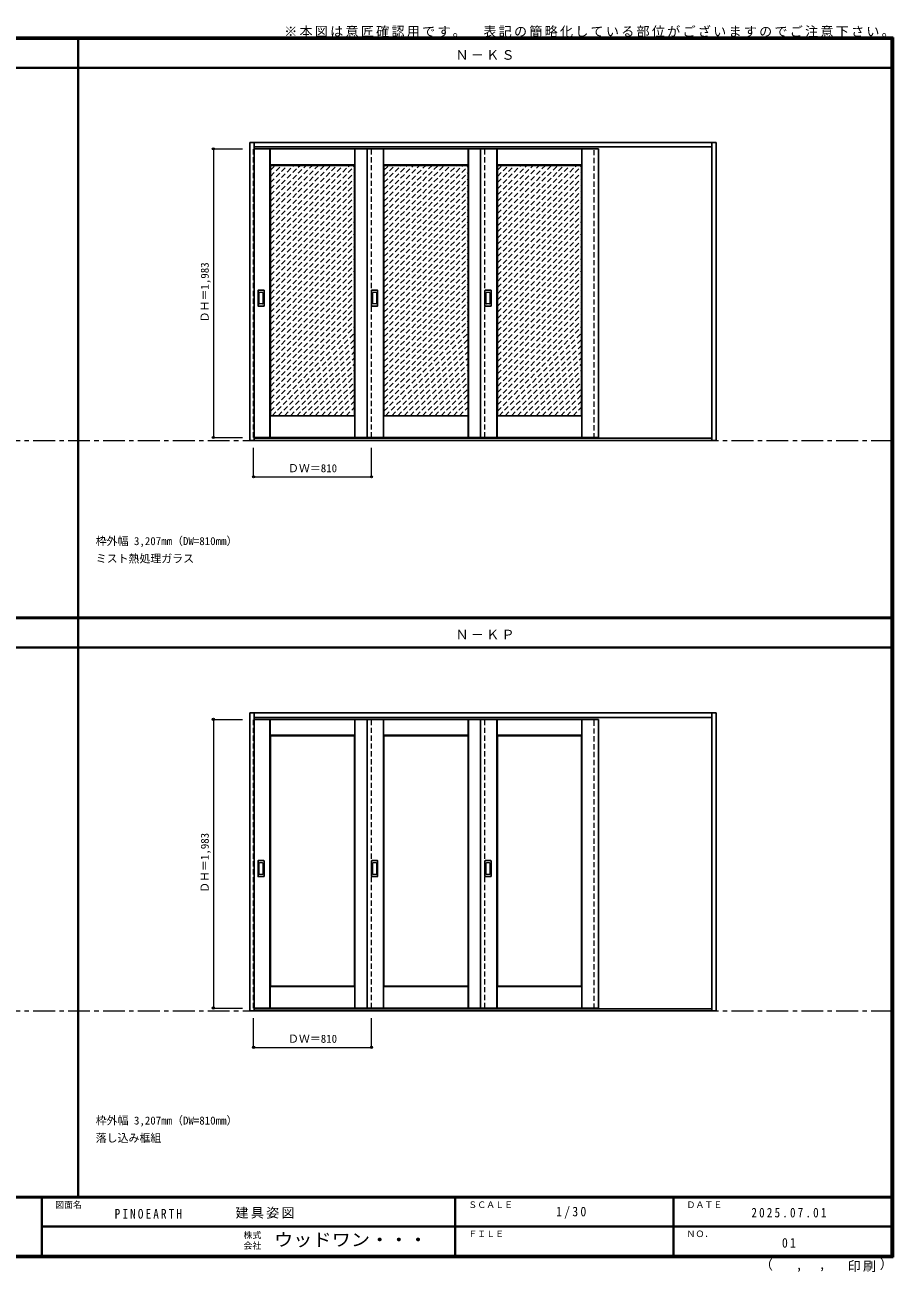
# Model space of a CAD drawing. Units: millimetres, scale not verified. Extents: x -6000 to 5700, y -4307 to 4260.
# Drawn here: x -267 to 5700, y -4307 to 4260 of the extents above; entities that cross this region are included whole.
import ezdxf
from ezdxf.enums import TextEntityAlignment as Align

# ---------------------------------------------------------------- set-up
doc = ezdxf.new("R2010")
doc.units = ezdxf.units.MM
doc.header["$LTSCALE"] = 30
doc.header["$PDMODE"] = 32
doc.header["$PDSIZE"] = 15
doc.linetypes.add('CHAIN1', pattern=[8, 5, -1, 1, -1])
doc.linetypes.add('DASHED1', pattern=[1.8, 1.2, -0.6])
for name, color, linetype, lineweight in [('0-1_通り芯', 7, 'CHAIN1', 18), ('0-2_扉', 3, 'Continuous', 25), ('0-3_仕上げ', 7, 'Continuous', 18), ('0-4_枠', 3, 'Continuous', 25), ('0-6_引手', 3, 'Continuous', 25), ('0-B_寸法', 7, 'Continuous', 9), ('0-C_ハッチ', 4, 'DASHED1', 9), ('F-1_枠', 6, 'Continuous', 40)]:
    doc.layers.add(name, color=color, linetype=linetype, lineweight=lineweight)
doc.layers.add('0-A_文字', color=7, linetype='Continuous')
doc.layers.add('F-A_文字', color=7, linetype='Continuous')
doc.styles.add('ＭＳ ゴシック', font='')
doc.styles.get('ＭＳ ゴシック').set_extended_font_data('MS Gothic')

msp = doc.modelspace()

# ---------------------------------------------------------------- linework, layer by layer
at = {"layer": '0-1_通り芯'}
for p, q in [((-5490, 1406), (5690, 1406)), ((-5490, -2513.25), (5700, -2513.25))]:
    msp.add_line(p, q, dxfattribs=at)
at = {"layer": '0-2_扉'}
for p, q in [((1308, 3409), (3675, 3409)), ((2085, 3409), (2085, 1426)), ((2865, 3409), (2865, 1426)), ((3675, 3409), (3675, 1426)), ((1308, 1426), (3675, 1426)), ((1308, -510.25), (3675, -510.25)), ((2085, -510.25), (2085, -2493.25)), ((2865, -510.25), (2865, -2493.25)), ((3675, -510.25), (3675, -2493.25)), ((1308, -2493.25), (3675, -2493.25))]:
    msp.add_line(p, q, dxfattribs=at)
at = {"layer": '0-2_扉', "color": 4, "linetype": 'DASHED1', "lineweight": 9}
for p, q in [((2115, 1426), (2115, 3409)), ((2895, 1426), (2895, 3409)), ((2115, -2493.25), (2115, -510.25)), ((2895, -2493.25), (2895, -510.25))]:
    msp.add_line(p, q, dxfattribs=at)
for points in [[(1308, 1426), (1305, 1426), (1305, 3409), (1308, 3409)], [(1308, -2493.25), (1305, -2493.25), (1305, -510.25), (1308, -510.25)]]:
    msp.add_lwpolyline(points, dxfattribs=at)
at = {"layer": '0-3_仕上げ'}
for p, q in [((1417, 1426), (1417, 3409)), ((1418.5, 3298), (1418.5, 3409)), ((1420, 3299.5), (1420, 3409)), ((2000, 3299.5), (2000, 3409)), ((2003, 1426), (2003, 3409)), ((2197, 1426), (2197, 3409)), ((2198.5, 3298), (2198.5, 3409)), ((2200, 3299.5), (2200, 3409)), ((2780, 3299.5), (2780, 3409)), ((2783, 1426), (2783, 3409)), ((2977, 1426), (2977, 3409)), ((2978.5, 3298), (2978.5, 3409)), ((2980, 3299.5), (2980, 3409)), ((3560, 3299.5), (3560, 3409)), ((3563, 1426), (3563, 3409)), ((1420, 3299.5), (1418.5, 3298)), ((1421, 3295.5), (1418.5, 3298)), ((2000, 3299.5), (1420, 3299.5)), ((2001.5, 3298), (1999, 3295.5)), ((2200, 3299.5), (2198.5, 3298)), ((2201, 3295.5), (2198.5, 3298)), ((2780, 3299.5), (2200, 3299.5)), ((2781.5, 3298), (2779, 3295.5)), ((2980, 3299.5), (2978.5, 3298)), ((2981, 3295.5), (2978.5, 3298)), ((3560, 3299.5), (2980, 3299.5)), ((3561.5, 3298), (3559, 3295.5)), ((1418.5, 1426), (1418.5, 1573.5)), ((2000, 1572), (1420, 1572)), ((1999, 1576), (2001.5, 1573.5)), ((2000, 1572), (2001.5, 1573.5)), ((2000, 1426), (2000, 1572)), ((2001.5, 1426), (2001.5, 1573.5)), ((2198.5, 1426), (2198.5, 1573.5)), ((2780, 1572), (2200, 1572)), ((2779, 1576), (2781.5, 1573.5)), ((2780, 1572), (2781.5, 1573.5)), ((2780, 1426), (2780, 1572)), ((2781.5, 1426), (2781.5, 1573.5)), ((2978.5, 1426), (2978.5, 1573.5)), ((3560, 1572), (2980, 1572)), ((3559, 1576), (3561.5, 1573.5)), ((3560, 1572), (3561.5, 1573.5)), ((3560, 1426), (3560, 1572)), ((3561.5, 1426), (3561.5, 1573.5)), ((1417, -2493.25), (1417, -510.25)), ((1418.5, -621.25), (1418.5, -510.25)), ((1420, -619.75), (1420, -510.25)), ((2000, -619.75), (2000, -510.25)), ((2003, -2493.25), (2003, -510.25)), ((2197, -2493.25), (2197, -510.25)), ((2198.5, -621.25), (2198.5, -510.25)), ((2200, -619.75), (2200, -510.25)), ((2780, -619.75), (2780, -510.25)), ((2783, -2493.25), (2783, -510.25)), ((2977, -2493.25), (2977, -510.25)), ((2978.5, -621.25), (2978.5, -510.25)), ((2980, -619.75), (2980, -510.25)), ((3560, -619.75), (3560, -510.25)), ((3563, -2493.25), (3563, -510.25)), ((1420, -619.75), (1418.5, -621.25)), ((1421, -623.75), (1418.5, -621.25)), ((2000, -619.75), (1420, -619.75)), ((2001.5, -621.25), (1999, -623.75)), ((2200, -619.75), (2198.5, -621.25)), ((2201, -623.75), (2198.5, -621.25)), ((2780, -619.75), (2200, -619.75)), ((2781.5, -621.25), (2779, -623.75)), ((2980, -619.75), (2978.5, -621.25)), ((2981, -623.75), (2978.5, -621.25)), ((3560, -619.75), (2980, -619.75)), ((3561.5, -621.25), (3559, -623.75)), ((1418.5, -2493.25), (1418.5, -2345.75)), ((2000, -2347.25), (1420, -2347.25)), ((1999, -2343.25), (2001.5, -2345.75)), ((2000, -2347.25), (2001.5, -2345.75)), ((2000, -2493.25), (2000, -2347.25)), ((2001.5, -2493.25), (2001.5, -2345.75)), ((2198.5, -2493.25), (2198.5, -2345.75)), ((2780, -2347.25), (2200, -2347.25)), ((2779, -2343.25), (2781.5, -2345.75)), ((2780, -2347.25), (2781.5, -2345.75)), ((2780, -2493.25), (2780, -2347.25)), ((2781.5, -2493.25), (2781.5, -2345.75)), ((2978.5, -2493.25), (2978.5, -2345.75)), ((3560, -2347.25), (2980, -2347.25)), ((3559, -2343.25), (3561.5, -2345.75)), ((3560, -2347.25), (3561.5, -2345.75)), ((3560, -2493.25), (3560, -2347.25)), ((3561.5, -2493.25), (3561.5, -2345.75))]:
    msp.add_line(p, q, dxfattribs=at)
at = {"layer": '0-3_仕上げ', "color": 3, "lineweight": 25}
for p, q in [((1421, 1576), (1421, 3295.5)), ((2201, 1576), (2201, 3295.5)), ((2981, 1576), (2981, 3295.5)), ((1999, 1576), (1421, 1576)), ((2779, 1576), (2201, 1576)), ((3559, 1576), (2981, 1576)), ((1421, -2343.25), (1421, -623.75)), ((2201, -2343.25), (2201, -623.75)), ((2981, -2343.25), (2981, -623.75)), ((1999, -2343.25), (1421, -2343.25)), ((2779, -2343.25), (2201, -2343.25)), ((3559, -2343.25), (2981, -2343.25))]:
    msp.add_line(p, q, dxfattribs=at)
at = {"layer": '0-3_仕上げ'}
for points in [[(2000, 3299.5), (2001.5, 3298), (2001.5, 3409)], [(2780, 3299.5), (2781.5, 3298), (2781.5, 3409)], [(3560, 3299.5), (3561.5, 3298), (3561.5, 3409)], [(1420, 1426), (1420, 1572), (1418.5, 1573.5), (1421, 1576)], [(2200, 1426), (2200, 1572), (2198.5, 1573.5), (2201, 1576)], [(2980, 1426), (2980, 1572), (2978.5, 1573.5), (2981, 1576)], [(2000, -619.75), (2001.5, -621.25), (2001.5, -510.25)], [(2780, -619.75), (2781.5, -621.25), (2781.5, -510.25)], [(3560, -619.75), (3561.5, -621.25), (3561.5, -510.25)], [(1420, -2493.25), (1420, -2347.25), (1418.5, -2345.75), (1421, -2343.25)], [(2200, -2493.25), (2200, -2347.25), (2198.5, -2345.75), (2201, -2343.25)], [(2980, -2493.25), (2980, -2347.25), (2978.5, -2345.75), (2981, -2343.25)]]:
    msp.add_lwpolyline(points, dxfattribs=at)
at = {"layer": '0-3_仕上げ', "color": 3, "lineweight": 25}
for points in [[(1999, 1576), (1999, 3295.5), (1421, 3295.5)], [(2779, 1576), (2779, 3295.5), (2201, 3295.5)], [(3559, 1576), (3559, 3295.5), (2981, 3295.5)], [(1999, -2343.25), (1999, -623.75), (1421, -623.75)], [(2779, -2343.25), (2779, -623.75), (2201, -623.75)], [(3559, -2343.25), (3559, -623.75), (2981, -623.75)]]:
    msp.add_lwpolyline(points, dxfattribs=at)
at = {"layer": '0-4_枠'}
for p, q in [((1278, 1406), (1278, 3453)), ((1278, 3453), (4485, 3453)), ((1308, 1406), (1308, 3453)), ((4455, 1406), (4455, 3453)), ((4485, 3453), (4485, 1406)), ((1308, 3423), (4455, 3423)), ((4485, 1406), (1278, 1406)), ((4455, 1421), (1308, 1421)), ((1278, -2513.25), (1278, -466.25)), ((1278, -466.25), (4485, -466.25)), ((1308, -2513.25), (1308, -466.25)), ((1308, -496.25), (4455, -496.25)), ((4455, -2513.25), (4455, -466.25)), ((4485, -466.25), (4485, -2513.25)), ((4485, -2513.25), (1278, -2513.25)), ((4455, -2498.25), (1308, -2498.25))]:
    msp.add_line(p, q, dxfattribs=at)
at = {"layer": '0-4_枠', "color": 4, "linetype": 'DASHED1', "lineweight": 9}
for p, q in [((3645, 1421), (3645, 3423)), ((3675, 1421), (3675, 3423)), ((3645, -2498.25), (3645, -496.25)), ((3675, -2498.25), (3675, -496.25))]:
    msp.add_line(p, q, dxfattribs=at)
at = {"layer": '0-6_引手'}
for p, q in [((1335, 2330), (1335, 2437)), ((1375.5, 2438.5), (1336.5, 2438.5)), ((1377, 2437), (1377, 2330)), ((2115, 2330), (2115, 2437)), ((2155.5, 2438.5), (2116.5, 2438.5)), ((2157, 2437), (2157, 2330)), ((2895, 2330), (2895, 2437)), ((2935.5, 2438.5), (2896.5, 2438.5)), ((2937, 2437), (2937, 2330)), ((1375.5, 2328.5), (1336.5, 2328.5)), ((2155.5, 2328.5), (2116.5, 2328.5)), ((2935.5, 2328.5), (2896.5, 2328.5)), ((1335, -1589.25), (1335, -1482.25)), ((1375.5, -1480.75), (1336.5, -1480.75)), ((1377, -1482.25), (1377, -1589.25)), ((2115, -1589.25), (2115, -1482.25)), ((2155.5, -1480.75), (2116.5, -1480.75)), ((2157, -1482.25), (2157, -1589.25)), ((2895, -1589.25), (2895, -1482.25)), ((2935.5, -1480.75), (2896.5, -1480.75)), ((2937, -1482.25), (2937, -1589.25)), ((1375.5, -1590.75), (1336.5, -1590.75)), ((2155.5, -1590.75), (2116.5, -1590.75)), ((2935.5, -1590.75), (2896.5, -1590.75))]:
    msp.add_line(p, q, dxfattribs=at)
at = {"layer": '0-6_引手', "color": 7, "lineweight": 18}
for p, q in [((1343.5, 2346), (1343.5, 2421)), ((1367, 2422.5), (1345, 2422.5)), ((1368.5, 2421), (1368.5, 2346)), ((2123.5, 2346), (2123.5, 2421)), ((2147, 2422.5), (2125, 2422.5)), ((2148.5, 2421), (2148.5, 2346)), ((2903.5, 2346), (2903.5, 2421)), ((2927, 2422.5), (2905, 2422.5)), ((2928.5, 2421), (2928.5, 2346)), ((1367, 2344.5), (1345, 2344.5)), ((2147, 2344.5), (2125, 2344.5)), ((2927, 2344.5), (2905, 2344.5)), ((1343.5, -1573.25), (1343.5, -1498.25)), ((1367, -1496.75), (1345, -1496.75)), ((1368.5, -1498.25), (1368.5, -1573.25)), ((2123.5, -1573.25), (2123.5, -1498.25)), ((2147, -1496.75), (2125, -1496.75)), ((2148.5, -1498.25), (2148.5, -1573.25)), ((2903.5, -1573.25), (2903.5, -1498.25)), ((2927, -1496.75), (2905, -1496.75)), ((2928.5, -1498.25), (2928.5, -1573.25)), ((1367, -1574.75), (1345, -1574.75)), ((2147, -1574.75), (2125, -1574.75)), ((2927, -1574.75), (2905, -1574.75))]:
    msp.add_line(p, q, dxfattribs=at)
at = {"layer": '0-6_引手'}
for centre, start, end in [((1336.5, 2437), 90, 180), ((1375.5, 2437), 0, 90), ((2116.5, 2437), 90, 180), ((2155.5, 2437), 0, 90), ((2896.5, 2437), 90, 180), ((2935.5, 2437), 0, 90), ((1336.5, 2330), 180, 270), ((1375.5, 2330), 270, 0), ((2116.5, 2330), 180, 270), ((2155.5, 2330), 270, 0), ((2896.5, 2330), 180, 270), ((2935.5, 2330), 270, 0), ((1336.5, -1482.25), 90, 180), ((1375.5, -1482.25), 0, 90), ((2116.5, -1482.25), 90, 180), ((2155.5, -1482.25), 0, 90), ((2896.5, -1482.25), 90, 180), ((2935.5, -1482.25), 0, 90), ((1336.5, -1589.25), 180, 270), ((1375.5, -1589.25), 270, 0), ((2116.5, -1589.25), 180, 270), ((2155.5, -1589.25), 270, 0), ((2896.5, -1589.25), 180, 270), ((2935.5, -1589.25), 270, 0)]:
    msp.add_arc(centre, 1.5, start, end, dxfattribs=at)
at = {"layer": '0-6_引手', "color": 7, "lineweight": 18}
for centre, start, end in [((1345, 2421), 90, 180), ((1367, 2421), 0, 90), ((2125, 2421), 90, 180), ((2147, 2421), 0, 90), ((2905, 2421), 90, 180), ((2927, 2421), 0, 90), ((1345, 2346), 180, 270), ((1367, 2346), 270, 0), ((2125, 2346), 180, 270), ((2147, 2346), 270, 0), ((2905, 2346), 180, 270), ((2927, 2346), 270, 0), ((1345, -1498.25), 90, 180), ((1367, -1498.25), 0, 90), ((2125, -1498.25), 90, 180), ((2147, -1498.25), 0, 90), ((2905, -1498.25), 90, 180), ((2927, -1498.25), 0, 90), ((1345, -1573.25), 180, 270), ((1367, -1573.25), 270, 0), ((2125, -1573.25), 180, 270), ((2147, -1573.25), 270, 0), ((2905, -1573.25), 180, 270), ((2927, -1573.25), 270, 0)]:
    msp.add_arc(centre, 1.5, start, end, dxfattribs=at)
at = {"layer": '0-B_寸法', "color": 4}
for p, q in [((1028, 3409), (1228, 3409)), ((1028, 3409), (1028, 1426)), ((1028, 1426), (1228, 1426)), ((1305, 1156), (1305, 1356)), ((1028, -510.25), (1228, -510.25)), ((1028, -510.25), (1028, -2493.25)), ((1028, -2493.25), (1228, -2493.25)), ((1305, -2763.25), (1305, -2563.25))]:
    msp.add_line(p, q, dxfattribs=at)
for points in [[(1305, 1156), (2115, 1156), (2115, 1356)], [(1305, -2763.25), (2115, -2763.25), (2115, -2563.25)]]:
    msp.add_lwpolyline(points, dxfattribs=at)
at = {"layer": '0-B_寸法'}
for p in [(1028, 3409), (1028, 1426), (1305, 1156), (2115, 1156), (1028, -510.25), (1028, -2493.25), (1305, -2763.25), (2115, -2763.25)]:
    msp.add_point(p, dxfattribs=at)
at = {"layer": '0-C_ハッチ'}
for p, q in [((1421, 3220.06), (1496.44, 3295.5)), ((1421, 2753.37), (1963.13, 3295.5)), ((1421, 2795.79), (1920.7, 3295.5)), ((1421, 2838.22), (1878.28, 3295.5)), ((1421, 2880.65), (1835.85, 3295.5)), ((1421, 2923.07), (1793.43, 3295.5)), ((1421, 2965.5), (1751, 3295.5)), ((1421, 3007.93), (1708.57, 3295.5)), ((1421, 3050.35), (1666.15, 3295.5)), ((1421, 3092.78), (1623.72, 3295.5)), ((1421, 3135.21), (1581.29, 3295.5)), ((1421, 3177.63), (1538.87, 3295.5)), ((1421, 3262.49), (1454.01, 3295.5)), ((1421, 2710.94), (1999, 3288.94)), ((2201, 3220.06), (2276.44, 3295.5)), ((2201, 2753.37), (2743.13, 3295.5)), ((2201, 2795.79), (2700.7, 3295.5)), ((2201, 2838.22), (2658.28, 3295.5)), ((2201, 2880.65), (2615.85, 3295.5)), ((2201, 2923.07), (2573.43, 3295.5)), ((2201, 2965.5), (2531, 3295.5)), ((2201, 3007.93), (2488.57, 3295.5)), ((2201, 3050.35), (2446.15, 3295.5)), ((2201, 3092.78), (2403.72, 3295.5)), ((2201, 3135.21), (2361.29, 3295.5)), ((2201, 3177.63), (2318.87, 3295.5)), ((2201, 3262.49), (2234.01, 3295.5)), ((2201, 2710.94), (2779, 3288.94)), ((2981, 3220.06), (3056.44, 3295.5)), ((2981, 2753.37), (3523.13, 3295.5)), ((2981, 2795.79), (3480.7, 3295.5)), ((2981, 2838.22), (3438.28, 3295.5)), ((2981, 2880.65), (3395.85, 3295.5)), ((2981, 2923.07), (3353.43, 3295.5)), ((2981, 2965.5), (3311, 3295.5)), ((2981, 3007.93), (3268.57, 3295.5)), ((2981, 3050.35), (3226.15, 3295.5)), ((2981, 3092.78), (3183.72, 3295.5)), ((2981, 3135.21), (3141.29, 3295.5)), ((2981, 3177.63), (3098.87, 3295.5)), ((2981, 3262.49), (3014.01, 3295.5)), ((2981, 2710.94), (3559, 3288.94)), ((1421, 2668.52), (1999, 3246.52)), ((1421, 2626.09), (1999, 3204.09)), ((2201, 2668.52), (2779, 3246.52)), ((2201, 2626.09), (2779, 3204.09)), ((2981, 2668.52), (3559, 3246.52)), ((2981, 2626.09), (3559, 3204.09)), ((1421, 2583.66), (1999, 3161.66)), ((1421, 2541.24), (1999, 3119.24)), ((2201, 2583.66), (2779, 3161.66)), ((2201, 2541.24), (2779, 3119.24)), ((2981, 2583.66), (3559, 3161.66)), ((2981, 2541.24), (3559, 3119.24)), ((1421, 2498.81), (1999, 3076.81)), ((1421, 2456.38), (1999, 3034.38)), ((2201, 2498.81), (2779, 3076.81)), ((2201, 2456.38), (2779, 3034.38)), ((2981, 2498.81), (3559, 3076.81)), ((2981, 2456.38), (3559, 3034.38)), ((1421, 2413.96), (1999, 2991.96)), ((1421, 2371.53), (1999, 2949.53)), ((2201, 2413.96), (2779, 2991.96)), ((2201, 2371.53), (2779, 2949.53)), ((2981, 2413.96), (3559, 2991.96)), ((2981, 2371.53), (3559, 2949.53)), ((1421, 2329.1), (1999, 2907.1)), ((1421, 2286.68), (1999, 2864.68)), ((2201, 2329.1), (2779, 2907.1)), ((2201, 2286.68), (2779, 2864.68)), ((2981, 2329.1), (3559, 2907.1)), ((2981, 2286.68), (3559, 2864.68)), ((1421, 2244.25), (1999, 2822.25)), ((1421, 2201.83), (1999, 2779.83)), ((2201, 2244.25), (2779, 2822.25)), ((2201, 2201.83), (2779, 2779.83)), ((2981, 2244.25), (3559, 2822.25)), ((2981, 2201.83), (3559, 2779.83)), ((1421, 2159.4), (1999, 2737.4)), ((1421, 2116.97), (1999, 2694.97)), ((2201, 2159.4), (2779, 2737.4)), ((2201, 2116.97), (2779, 2694.97)), ((2981, 2159.4), (3559, 2737.4)), ((2981, 2116.97), (3559, 2694.97)), ((1421, 2074.55), (1999, 2652.55)), ((1421, 2032.12), (1999, 2610.12)), ((2201, 2074.55), (2779, 2652.55)), ((2201, 2032.12), (2779, 2610.12)), ((2981, 2074.55), (3559, 2652.55)), ((2981, 2032.12), (3559, 2610.12)), ((1421, 1989.69), (1999, 2567.69)), ((1421, 1947.27), (1999, 2525.27)), ((2201, 1989.69), (2779, 2567.69)), ((2201, 1947.27), (2779, 2525.27)), ((2981, 1989.69), (3559, 2567.69)), ((2981, 1947.27), (3559, 2525.27)), ((1421, 1904.84), (1999, 2482.84)), ((1421, 1862.41), (1999, 2440.41)), ((2201, 1904.84), (2779, 2482.84)), ((2201, 1862.41), (2779, 2440.41)), ((2981, 1904.84), (3559, 2482.84)), ((2981, 1862.41), (3559, 2440.41)), ((1421, 1819.99), (1999, 2397.99)), ((1421, 1777.56), (1999, 2355.56)), ((1421, 1735.13), (1999, 2313.13)), ((2201, 1819.99), (2779, 2397.99)), ((2201, 1777.56), (2779, 2355.56)), ((2201, 1735.13), (2779, 2313.13)), ((2981, 1819.99), (3559, 2397.99)), ((2981, 1777.56), (3559, 2355.56)), ((2981, 1735.13), (3559, 2313.13)), ((1421, 1692.71), (1999, 2270.71)), ((1421, 1650.28), (1999, 2228.28)), ((2201, 1692.71), (2779, 2270.71)), ((2201, 1650.28), (2779, 2228.28)), ((2981, 1692.71), (3559, 2270.71)), ((2981, 1650.28), (3559, 2228.28)), ((1421, 1607.86), (1999, 2185.86)), ((1431.57, 1576), (1999, 2143.43)), ((2201, 1607.86), (2779, 2185.86)), ((2211.57, 1576), (2779, 2143.43)), ((2981, 1607.86), (3559, 2185.86)), ((2991.57, 1576), (3559, 2143.43)), ((1474, 1576), (1999, 2101)), ((1516.42, 1576), (1999, 2058.58)), ((2254, 1576), (2779, 2101)), ((2296.42, 1576), (2779, 2058.58)), ((3034, 1576), (3559, 2101)), ((3076.42, 1576), (3559, 2058.58)), ((1558.85, 1576), (1999, 2016.15)), ((1601.28, 1576), (1999, 1973.72)), ((2338.85, 1576), (2779, 2016.15)), ((2381.28, 1576), (2779, 1973.72)), ((3118.85, 1576), (3559, 2016.15)), ((3161.28, 1576), (3559, 1973.72)), ((1643.7, 1576), (1999, 1931.3)), ((1686.13, 1576), (1999, 1888.87)), ((2423.7, 1576), (2779, 1931.3)), ((2466.13, 1576), (2779, 1888.87)), ((3203.7, 1576), (3559, 1931.3)), ((3246.13, 1576), (3559, 1888.87)), ((1728.56, 1576), (1999, 1846.44)), ((1770.98, 1576), (1999, 1804.02)), ((2508.56, 1576), (2779, 1846.44)), ((2550.98, 1576), (2779, 1804.02)), ((3288.56, 1576), (3559, 1846.44)), ((3330.98, 1576), (3559, 1804.02)), ((1813.41, 1576), (1999, 1761.59)), ((1855.83, 1576), (1999, 1719.17)), ((2593.41, 1576), (2779, 1761.59)), ((2635.83, 1576), (2779, 1719.17)), ((3373.41, 1576), (3559, 1761.59)), ((3415.83, 1576), (3559, 1719.17)), ((1898.26, 1576), (1999, 1676.74)), ((1940.69, 1576), (1999, 1634.31)), ((2678.26, 1576), (2779, 1676.74)), ((2720.69, 1576), (2779, 1634.31)), ((3458.26, 1576), (3559, 1676.74)), ((3500.69, 1576), (3559, 1634.31))]:
    msp.add_line(p, q, dxfattribs=at)
at = {"layer": 'F-1_枠'}
for p, q in [((-6000, 4175), (5700, 4175)), ((-6000, 4170), (5700, 4170)), ((-6000, 4165), (5700, 4165)), ((100, -3790), (100, 4175)), ((5690, 4175), (5690, -4205)), ((5695, 4175), (5695, -4205)), ((5700, 4175), (5700, -4205)), ((-6000, 3965), (5700, 3965)), ((-6000, 190.5), (5700, 190.5)), ((-6000, 187.5), (5700, 187.5)), ((-6000, 184.5), (5700, 184.5)), ((-6000, -15.5), (5700, -15.5)), ((5700, -3790), (-6000, -3790)), ((5700, -3795), (-6000, -3795)), ((-150, -3795), (-150, -4195)), ((2690, -3795), (2690, -4195)), ((4190, -3795), (4190, -4195)), ((-150, -3995), (5690, -3995.01)), ((5700, -4195), (-6000, -4195)), ((5700, -4200), (-6000, -4200)), ((5700, -4205), (-6000, -4205))]:
    msp.add_line(p, q, dxfattribs=at)

# ---------------------------------------------------------------- texts
at = {"layer": '0-A_文字', "style": 'ＭＳ ゴシック'}
for s, p in [('枠外幅 3,207mm（DW=810mm）', (220, 670.5)), ('ミスト熱処理ガラス', (220, 550.5)), ('枠外幅 3,207mm（DW=810mm）', (220, -3310)), ('落し込み框組', (220, -3430))]:
    msp.add_text(s, height=54.99, dxfattribs=at).set_placement(p, align=Align.BOTTOM_LEFT)
at = {"layer": '0-A_文字', "char_height": 65.98, "attachment_point": 7, "style": 'ＭＳ ゴシック'}
for s, insert in [('\\T1.17;※本図は意匠確認用です。\u3000表記の簡略化している部位がございますのでご注意下さい。', (1515, 4175)), ('\\T1.17;Ｎ－ＫＳ', (2692.5, 4020)), ('\\T1.17;Ｎ－ＫＰ', (2692.5, 39.5))]:
    msp.add_mtext(s, dxfattribs=dict(at, insert=insert))
at = {"layer": '0-B_寸法', "style": 'ＭＳ ゴシック'}
for p in [(1013, 2217.25), (1013, -1702)]:
    msp.add_text('ＤＨ＝1,983', height=54.99, rotation=90, dxfattribs=at).set_placement(p, align=Align.BOTTOM_LEFT)
for p in [(1541.25, 1171), (1541.25, -2748.25)]:
    msp.add_text('ＤＷ＝810', height=54.99, dxfattribs=at).set_placement(p, align=Align.BOTTOM_LEFT)
at = {"layer": 'F-A_文字', "style": 'ＭＳ ゴシック'}
for s, height, p in [('図面名', 43.99, (-60, -3880)), ('ＳＣＡＬＥ', 43.99, (2780, -3880)), ('ＤＡＴＥ', 43.99, (4280, -3880)), ('株式', 43.99, (1235, -4089)), ('ＦＩＬＥ', 43.99, (2780, -4080)), ('ＮＯ．', 43.99, (4280, -4080)), ('会社', 43.99, (1235, -4161)), ('（', 65.98, (4784.03, -4308.31)), (',', 65.98, (5031.28, -4308.31)), (',', 65.98, (5190.2, -4305.53)), ('）', 65.98, (5608.4, -4304.13))]:
    msp.add_text(s, height=height, dxfattribs=at).set_placement(p, align=Align.BOTTOM_LEFT)
at = {"layer": 'F-A_文字', "style": 'ＭＳ ゴシック', "width": 1.1}
msp.add_text('ウッドワン・・・', height=87.98, dxfattribs=at).set_placement((1445, -4155), align=Align.BOTTOM_LEFT)
at = {"layer": 'F-A_文字', "char_height": 65.98, "attachment_point": 7, "style": 'ＭＳ ゴシック'}
for s, insert in [('\\T1.38;\\W0.9;1/30', (3383.75, -3940)), ('\\T1.39;\\W0.85;PINOEARTH', (350, -3940.79)), ('\\T1.17;建具姿図', (1180.42, -3940)), ('\\T1.39;\\W0.85;2025.07.01', (4726.25, -3932.5)), ('\\T1.36;\\W0.9;01', (4936.25, -4140)), ('\\T1.17;印刷', (5388.15, -4306.92))]:
    msp.add_mtext(s, dxfattribs=dict(at, insert=insert))

doc.saveas('drawing.dxf')
